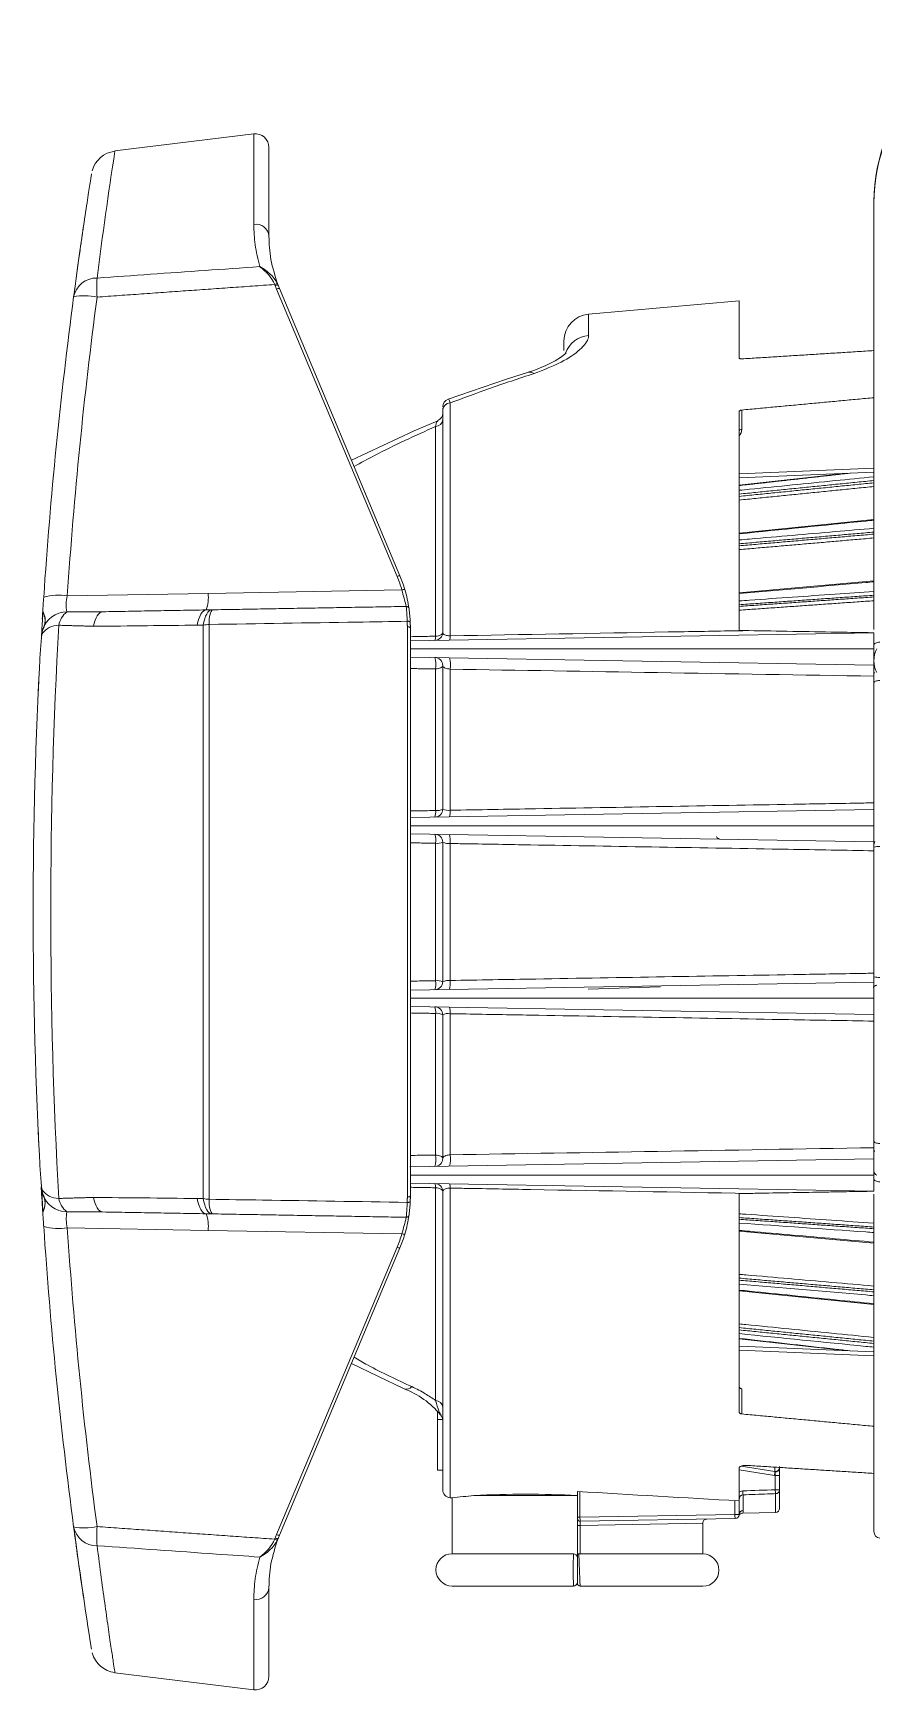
# Model space of a CAD drawing. Extents: x 8 to 113, y 2 to 87.
# Drawn here: x 7.83 to 10.95, y 33.93 to 40.08 of the extents above; entities that cross this region are included whole.
import ezdxf

# ---------------------------------------------------------------- set-up
doc = ezdxf.new("R2010")
doc.units = 0
doc.header["$MEASUREMENT"] = 0
doc.layers.add('OBJECT', color=7, linetype='CONTINUOUS')

msp = doc.modelspace()

# ---------------------------------------------------------------- linework, layer by layer
at = {"layer": 'OBJECT', "linetype": 'Continuous', "lineweight": 15}
for p, q in [((8.6449, 39.7033), (8.1295, 39.6401)), ((8.6449, 39.3677), (8.6449, 39.7033)), ((8.701, 39.6537), (8.701, 39.3239)), ((8.701, 39.5193), (8.701, 39.3727)), ((8.701, 39.511), (8.701, 39.3239)), ((10.946, 39.4524), (10.946, 39.4464)), ((10.946, 39.1653), (10.946, 39.4464)), ((9.1766, 38.062), (8.7295, 39.1278)), ((8.7399, 39.1304), (9.187, 38.0647)), ((10.446, 39.084), (9.8873, 39.0351)), ((10.446, 38.8725), (10.446, 39.084)), ((10.946, 38.8998), (10.946, 39.1062)), ((9.8873, 39.0351), (9.8873, 38.9553)), ((9.796, 38.9007), (9.796, 38.9355)), ((10.946, 38.7252), (10.946, 38.8998)), ((10.946, 38.7147), (10.946, 38.7252)), ((10.946, 37.8657), (10.946, 38.7147)), ((9.346, 38.6797), (9.346, 37.8549)), ((9.3734, 37.8418), (9.3734, 38.7056)), ((10.446, 38.673), (10.446, 37.8621)), ((10.4557, 38.607), (10.4557, 38.6794)), ((9.3196, 38.6182), (9.3196, 37.8405)), ((10.946, 38.4638), (10.446, 38.4429)), ((10.446, 38.428), (10.946, 38.4488)), ((10.8375, 38.4443), (10.446, 38.4005)), ((10.946, 38.273), (10.446, 38.2224)), ((10.946, 38.0457), (10.446, 38.002)), ((7.9528, 37.9904), (8.4753, 37.9995)), ((8.4753, 37.9995), (9.1944, 38.0121)), ((7.8617, 37.9322), (7.8617, 37.9318)), ((7.8601, 37.9062), (7.8599, 37.9041)), ((8.4571, 35.7548), (8.4571, 37.8816)), ((8.4795, 37.8841), (8.4795, 35.7523)), ((9.2148, 35.7609), (9.2148, 37.8756)), ((9.226, 37.8712), (9.226, 35.7652)), ((9.226, 37.8233), (10.946, 37.8533)), ((7.857, 37.8389), (7.857, 37.8339)), ((9.226, 37.7634), (10.946, 37.7333)), ((9.346, 37.7318), (9.346, 37.1993)), ((7.8474, 37.6815), (7.8474, 37.6804)), ((9.3196, 37.7191), (9.3196, 37.194)), ((9.3734, 37.195), (9.3734, 37.7184)), ((10.946, 37.6921), (10.946, 37.2224)), ((9.226, 37.1677), (10.946, 37.1977)), ((10.946, 37.191), (10.946, 37.2224)), ((9.226, 37.1077), (10.946, 37.0777)), ((9.3196, 37.0726), (9.3196, 36.5629)), ((9.346, 37.0762), (9.346, 36.5593)), ((9.3734, 36.5637), (9.3734, 37.0717)), ((10.946, 37.0448), (10.946, 37.0577)), ((10.946, 37.0448), (10.946, 36.5906)), ((10.946, 36.5778), (10.946, 36.5906)), ((9.226, 36.5277), (10.946, 36.5577)), ((10.1534, 36.5407), (9.886, 36.5314)), ((9.226, 36.4677), (10.946, 36.4377)), ((9.3196, 36.4415), (9.3196, 35.9164)), ((9.3734, 35.917), (9.3734, 36.4404)), ((10.946, 36.413), (10.946, 36.4444)), ((9.346, 36.4362), (9.346, 35.9037)), ((10.946, 36.413), (10.946, 35.9434)), ((7.8473, 35.9573), (7.8474, 35.9565)), ((9.2236, 35.872), (10.946, 35.9021)), ((7.856, 35.8143), (7.856, 35.814)), ((7.856, 35.8143), (7.856, 35.8143)), ((7.856, 35.814), (7.856, 35.8139)), ((9.226, 35.8121), (10.946, 35.7821)), ((9.3196, 35.795), (9.3196, 35.0061)), ((9.346, 34.6752), (9.346, 35.7806)), ((9.3734, 35.7937), (9.3734, 34.6453)), ((10.446, 35.7734), (10.446, 34.9625)), ((10.946, 34.9207), (10.946, 35.771)), ((7.8617, 35.7047), (7.8617, 35.7043)), ((8.4753, 35.6369), (7.9528, 35.6461)), ((9.1944, 35.6244), (8.4753, 35.6369)), ((10.446, 35.6335), (10.946, 35.5897)), ((8.7295, 34.5087), (9.1766, 35.5744)), ((9.187, 35.5718), (8.7399, 34.506)), ((10.446, 35.413), (10.946, 35.3624)), ((10.446, 35.235), (10.8377, 35.1911)), ((10.946, 35.1866), (10.446, 35.2075)), ((10.446, 35.1925), (10.946, 35.1716)), ((9.0071, 35.1428), (9.2029, 35.0494)), ((10.4557, 34.956), (10.4557, 35.0497)), ((9.326, 34.9352), (9.326, 34.9651)), ((9.326, 34.9352), (9.3458, 34.9352)), ((9.326, 34.7477), (9.326, 34.9352)), ((10.946, 34.9102), (10.946, 34.9207)), ((10.946, 34.7356), (10.946, 34.9102)), ((9.326, 34.7477), (9.346, 34.7477)), ((10.446, 34.7548), (10.446, 34.6336)), ((10.5769, 34.7282), (10.446, 34.7491)), ((10.4529, 34.762), (10.5784, 34.742)), ((10.5784, 34.742), (10.5784, 34.7587)), ((10.596, 34.7279), (10.58, 34.7279)), ((10.58, 34.6749), (10.58, 34.7279)), ((10.596, 34.7558), (10.596, 34.7552)), ((10.596, 34.7279), (10.596, 34.6749)), ((10.946, 34.5198), (10.946, 34.7356)), ((9.846, 34.6686), (9.846, 34.6613)), ((9.846, 34.5729), (9.846, 34.6613)), ((9.8553, 34.668), (9.8553, 34.5729)), ((10.4607, 34.6562), (10.4607, 34.5978)), ((10.596, 34.6749), (10.58, 34.6749)), ((10.5812, 34.5908), (10.5812, 34.6604)), ((10.596, 34.6749), (10.596, 34.6058)), ((9.3734, 34.6453), (9.381, 34.6446)), ((9.381, 34.6446), (9.381, 34.4377)), ((9.4616, 34.6533), (9.846, 34.6533)), ((10.43, 34.5829), (10.43, 34.6345)), ((10.446, 34.6336), (10.446, 34.5829)), ((9.846, 34.5729), (9.8553, 34.5729)), ((9.846, 34.5679), (9.846, 34.5729)), ((9.846, 34.437), (9.846, 34.5679)), ((9.846, 34.5429), (9.8562, 34.5429)), ((9.8553, 34.5729), (10.43, 34.5829)), ((10.4312, 34.5679), (9.8561, 34.5579)), ((10.311, 34.5511), (9.8562, 34.5429)), ((9.8562, 34.5429), (9.8562, 34.4368)), ((10.311, 34.4368), (10.311, 34.5511)), ((10.446, 34.5829), (10.43, 34.5829)), ((10.4601, 34.5886), (10.5812, 34.5908)), ((9.831, 34.4377), (9.381, 34.4377)), ((9.851, 34.4368), (9.846, 34.4368)), ((9.846, 34.4368), (9.846, 34.4318)), ((9.8562, 34.4368), (9.851, 34.4368)), ((9.8562, 34.4368), (10.311, 34.4368)), ((8.701, 34.3126), (8.701, 33.9827)), ((8.701, 34.3126), (8.701, 34.1256)), ((9.831, 34.3177), (9.381, 34.3177)), ((9.407, 34.3177), (9.831, 34.3177)), ((9.8559, 34.3168), (10.311, 34.3168)), ((8.6449, 33.9331), (8.6449, 34.2687)), ((8.701, 34.2638), (8.701, 34.1172)), ((8.1295, 33.9964), (8.6449, 33.9331))]:
    msp.add_line(p, q, dxfattribs=at)
at = {"layer": 'OBJECT', "linetype": 'Continuous', "lineweight": 15, "flags": 128}
for points in [[(9.8043, 38.8913), (9.8046, 38.8918), (9.8001, 38.8873), (9.787, 38.8769), (9.7637, 38.8621), (9.7291, 38.8445), (9.684, 38.8265), (9.6635, 38.8203)], [(9.6641, 38.82), (9.5829, 38.7941), (9.3657, 38.7191)], [(9.6641, 38.82), (9.674, 38.8201), (9.6852, 38.8149)], [(9.3275, 38.6399), (9.2403, 38.6028), (9.0072, 38.4933)], [(10.446, 38.602), (10.4462, 38.603), (10.4467, 38.6039), (10.4476, 38.6047), (10.4488, 38.6055), (10.4503, 38.6061), (10.4519, 38.6066), (10.4538, 38.6069), (10.4557, 38.607)], [(8.0832, 37.9313), (8.0781, 37.9303), (8.0731, 37.9274), (8.0683, 37.9228), (8.0638, 37.9166), (8.0597, 37.9087), (8.0561, 37.8995), (8.053, 37.8889), (8.0504, 37.8774)], [(8.468, 37.938), (8.4628, 37.9369), (8.4577, 37.9339), (8.4529, 37.9291), (8.4483, 37.9225), (8.4442, 37.9142), (8.4406, 37.9045), (8.4376, 37.8935), (8.4352, 37.8814)], [(8.4899, 37.9384), (8.4847, 37.9373), (8.4796, 37.9343), (8.4748, 37.9295), (8.4703, 37.9228), (8.4662, 37.9146), (8.4626, 37.9048), (8.4595, 37.8938), (8.4571, 37.8816)], [(9.2256, 37.8917), (9.2253, 37.8926), (9.2246, 37.8935), (9.2235, 37.8943), (9.2221, 37.8949), (9.2204, 37.8954), (9.2185, 37.8957), (9.2164, 37.8958), (9.2143, 37.8957)], [(9.226, 37.8712), (9.2257, 37.8721), (9.2251, 37.873), (9.224, 37.8738), (9.2226, 37.8745), (9.2209, 37.8751), (9.2189, 37.8754), (9.2169, 37.8756), (9.2148, 37.8756)], [(9.3196, 37.8405), (9.3249, 37.841), (9.3299, 37.842), (9.3345, 37.8435), (9.3384, 37.8453), (9.3417, 37.8474), (9.344, 37.8497), (9.3455, 37.8523), (9.346, 37.8549)], [(10.946, 37.8078), (10.9464, 37.8097), (10.9476, 37.8116), (10.9496, 37.8134), (10.9522, 37.8149), (10.9555, 37.8163), (10.9593, 37.8173), (10.9635, 37.8181), (10.9679, 37.8185)], [(9.3196, 37.7191), (9.3249, 37.7196), (9.3299, 37.7204), (9.3345, 37.7217), (9.3384, 37.7233), (9.3417, 37.7252), (9.344, 37.7272), (9.3455, 37.7295), (9.346, 37.7318)], [(10.946, 37.6674), (10.9464, 37.6691), (10.9476, 37.6707), (10.9496, 37.6722), (10.9522, 37.6736), (10.9555, 37.6747), (10.9593, 37.6756), (10.9635, 37.6763), (10.9679, 37.6766)], [(10.946, 36.5396), (10.9462, 36.5406), (10.9467, 36.5415), (10.9476, 36.5424), (10.9489, 36.5433), (10.9505, 36.5441), (10.9524, 36.5448), (10.9545, 36.5455), (10.9569, 36.5461)], [(10.946, 35.968), (10.9464, 35.9663), (10.9476, 35.9647), (10.9496, 35.9632), (10.9522, 35.9619), (10.9555, 35.9607), (10.9593, 35.9598), (10.9635, 35.9592), (10.9679, 35.9588)], [(9.3196, 35.9164), (9.3249, 35.9159), (9.3299, 35.915), (9.3345, 35.9137), (9.3384, 35.9121), (9.3417, 35.9103), (9.344, 35.9082), (9.3455, 35.906), (9.346, 35.9037)], [(10.946, 35.8277), (10.9464, 35.8257), (10.9476, 35.8238), (10.9496, 35.8221), (10.9522, 35.8205), (10.9555, 35.8192), (10.9593, 35.8181), (10.9635, 35.8174), (10.9679, 35.817)], [(9.226, 35.7652), (9.2257, 35.7643), (9.2251, 35.7634), (9.224, 35.7626), (9.2226, 35.7619), (9.2209, 35.7614), (9.2189, 35.761), (9.2169, 35.7608), (9.2148, 35.7609)], [(9.3196, 35.795), (9.3249, 35.7944), (9.3299, 35.7934), (9.3345, 35.792), (9.3384, 35.7902), (9.3417, 35.7881), (9.344, 35.7857), (9.3455, 35.7832), (9.346, 35.7806)], [(7.8594, 35.7415), (7.8601, 35.729), (7.8604, 35.7243)], [(7.8604, 35.7243), (7.8613, 35.7107), (7.8617, 35.7043)], [(8.0832, 35.7052), (8.0781, 35.7062), (8.0731, 35.709), (8.0683, 35.7136), (8.0638, 35.7199), (8.0597, 35.7277), (8.0561, 35.737), (8.053, 35.7475), (8.0504, 35.7591)], [(8.468, 35.6985), (8.4628, 35.6995), (8.4577, 35.7025), (8.4529, 35.7073), (8.4483, 35.7139), (8.4442, 35.7222), (8.4406, 35.7319), (8.4376, 35.7429), (8.4352, 35.755)], [(8.4899, 35.6981), (8.4847, 35.6991), (8.4796, 35.7021), (8.4748, 35.707), (8.4703, 35.7136), (8.4662, 35.7219), (8.4626, 35.7316), (8.4595, 35.7427), (8.4571, 35.7548)], [(9.2256, 35.7448), (9.2253, 35.7438), (9.2246, 35.743), (9.2235, 35.7422), (9.2221, 35.7415), (9.2204, 35.7411), (9.2185, 35.7408), (9.2164, 35.7406), (9.2143, 35.7407)]]:
    msp.add_lwpolyline(points, dxfattribs=at)
at = {"layer": 'OBJECT', "linetype": 'Continuous', "lineweight": 15}
for centre, radius, start, end in [((11.571, 39.4524), 0.625, 91.5, 180), ((11.5717, 39.4475), 0.6257, 91.56665, 180.10534), ((8.651, 39.6537), 0.05, 0, 97), ((8.1399, 39.5417), 0.0979, 95.98751, 165.67946), ((26.3801, 36.8282), 18.4658, 171.2427, 172.7174), ((8.653, 39.3203), 0.0481, 4.2989, 99.66398), ((8.5742, 39.0768), 0.1631, 24.65557, 55.4056), ((8.6048, 39.0805), 0.1446, 27.78787, 64.59693), ((8.0623, 39.0811), 0.0879, 89.37838, 168.13406), ((8.5648, 39.1336), 0.5028, 175.9608, 184.0392), ((8.7331, 39.1279), 0.02, 90.89265, 121.84912), ((8.7336, 39.1243), 0.0187, 86.09724, 119.641), ((9.1998, 39.3251), 0.51, 201.21022, 202.76), ((9.201, 39.3239), 0.5, 201.21022, 202.76), ((25.203, 36.8182), 17.377, 172.45733, 176.14994), ((25.1908, 36.8303), 17.277, 172.45733, 176.14994), ((8.0174, 38.8991), 0.2042, 77.03091, 101.6112), ((8.739, 39.112), 0.0185, 87.3285, 121.25068), ((9.896, 38.9355), 0.1, 95, 180), ((9.8947, 38.8562), 0.0994, 94.28408, 159.91506), ((9.376, 38.6913), 0.03, 110.03756, 180.00306), ((9.316, 38.668), 0.03, 292.48317, 359.99615), ((9.3737, 38.6778), 0.0278, 90.81005, 176.1551), ((9.3186, 38.6456), 0.0274, 272.11139, 355.80945), ((10.4275, 38.6056), 0.0282, 310.89653, 2.74512), ((9.1862, 38.0462), 0.0185, 87.3285, 121.25068), ((8.7248, 37.8724), 0.49, 16.55722, 22.76), ((8.726, 37.8712), 0.5, 16.55722, 22.76), ((7.9205, 37.8009), 0.1923, 80.32506, 106.70682), ((8.0813, 37.9575), 0.1327, 165.62786, 191.52431), ((8.3476, 37.9835), 0.1287, 339.29444, 7.15493), ((9.2027, 37.9942), 0.0197, 82.49481, 114.76904), ((29.7899, 43.4977), 21.3135, 194.91453, 195.0846), ((8.726, 37.8712), 0.5, 8.18239, 16.55722), ((20.9801, 37.0883), 13.1455, 176.31951, 176.43315), ((7.8015, 37.899), 0.0686, 329.84897, 28.7361), ((7.9545, 37.8318), 0.0992, 91.85641, 160.72618), ((7.8014, 37.8981), 0.0695, 330.32531, 28.17341), ((8.0022, 37.8664), 0.0822, 128.2544, 169.67468), ((8.5717, 37.8945), 0.0928, 151.78765, 186.41968), ((3.6738, 37.569), 5.5502, 3.37466, 3.94605), ((9.211, 37.941), 0.01, 8.18239, 91), ((8.726, 37.8712), 0.5, 2.34516, 8.18239), ((22.7943, 36.9577), 14.9633, 176.3742, 176.62392), ((7.9222, 37.8022), 0.0789, 90.63703, 144.31579), ((26.8101, 36.8182), 18.9186, 176.77921, 183.22079), ((8.4907, 37.6821), 0.2023, 93.17736, 99.54652), ((9.316, 37.8549), 0.03, 271, 0), ((7.8562, 37.8302), 0.00107, 219.22931, 279.31043), ((7.8568, 37.8399), 0.000966, 211.84467, 279.51978), ((7.8568, 37.8393), 0.000986, 212.65818, 279.83529), ((9.2937, 37.8376), 0.0261, 330.87896, 6.36213), ((9.337, 37.8384), 0.0365, 339.81277, 5.20986), ((11.0398, 37.7498), 0.094, 151.75989, 208.24011), ((25.203, 36.8182), 17.377, 176.82154, 183.17846), ((9.316, 37.7318), 0.03, 0, 89), ((9.2356, 37.7344), 0.0854, 349.67092, 18.7179), ((9.2599, 37.7341), 0.1145, 352.14455, 13.50413), ((22.2178, 36.9605), 14.3885, 177.13206, 177.33185), ((9.316, 37.1993), 0.03, 271, 0), ((9.2694, 37.1878), 0.0506, 338.53045, 7.00616), ((9.3254, 37.2334), 0.0399, 261.69287, 301.09473), ((9.3671, 37.245), 0.0504, 245.2434, 277.17598), ((9.3039, 37.1884), 0.0698, 344.90762, 5.45479), ((9.316, 37.0762), 0.03, 0, 89), ((9.2475, 37.0828), 0.0728, 351.93303, 18.72217), ((9.3256, 37.1275), 0.0552, 263.83706, 291.70891), ((9.3686, 37.1288), 0.0573, 246.75799, 274.78168), ((9.2751, 37.0824), 0.0988, 353.79606, 13.34978), ((10.3719, 37.1011), 0.0111, 200.25582, 250.10197), ((10.9819, 37.0629), 0.0359, 153.6916, 180.86939), ((10.963, 37.0081), 0.0524, 84.56359, 108.89874), ((9.2475, 36.5527), 0.0728, 341.27783, 8.06697), ((9.3256, 36.508), 0.0552, 68.29109, 96.16294), ((9.3696, 36.5002), 0.0637, 86.64825, 111.81209), ((9.2751, 36.553), 0.0988, 346.65022, 6.20394), ((10.963, 36.6274), 0.0524, 251.10126, 275.43641), ((9.316, 36.5593), 0.03, 271, 0), ((9.316, 36.4362), 0.03, 0, 89), ((9.2694, 36.4476), 0.0506, 352.99384, 21.46955), ((9.3254, 36.402), 0.0399, 58.90527, 98.30713), ((9.3654, 36.401), 0.0402, 78.63575, 118.94486), ((9.3039, 36.447), 0.0698, 354.54521, 15.09238), ((22.2309, 36.6771), 14.4016, 182.67017, 182.84975), ((9.2356, 35.9011), 0.0854, 341.2821, 10.32908), ((9.316, 35.9037), 0.03, 271, 0), ((9.2599, 35.9014), 0.1145, 346.49587, 7.85545), ((10.9648, 35.8583), 0.0189, 182.93249, 245.30744), ((7.8562, 35.8062), 0.00107, 80.68957, 140.77069), ((7.8568, 35.7972), 0.000986, 80.16471, 147.34182), ((7.8568, 35.7966), 0.000966, 80.48022, 148.15533), ((24.9451, 36.8101), 17.1181, 183.39097, 183.69835), ((7.9222, 35.8342), 0.0789, 215.68421, 269.36297), ((7.9545, 35.8046), 0.0992, 199.27382, 268.14359), ((7.8024, 35.7374), 0.0679, 330.91919, 30.49575), ((7.7961, 35.7382), 0.0742, 333.80321, 27.69806), ((9.316, 35.7806), 0.03, 0, 89), ((9.2937, 35.7979), 0.0261, 353.63787, 29.12104), ((9.337, 35.797), 0.0365, 354.79014, 20.18723), ((8.0022, 35.77), 0.0822, 190.32532, 231.7456), ((8.0912, 35.6792), 0.1423, 169.36756, 193.48027), ((8.4907, 35.9543), 0.2023, 260.45348, 266.82264), ((8.5717, 35.7419), 0.0928, 173.58032, 208.21235), ((8.726, 35.7652), 0.5, 351.81761, 357.65484), ((7.9205, 35.8356), 0.1923, 253.29318, 279.67494), ((25.203, 36.8182), 17.377, 183.85006, 187.54267), ((25.1908, 36.8061), 17.277, 183.85006, 187.54267), ((8.3476, 35.653), 0.1287, 352.84507, 20.70556), ((8.235, 35.9142), 1.0022, 343.19179, 346.80908), ((8.726, 35.7652), 0.5, 343.44278, 351.81761), ((9.211, 35.6955), 0.01, 269, 351.81761), ((8.7248, 35.764), 0.49, 337.24, 343.44278), ((8.726, 35.7652), 0.5, 337.24, 343.44278), ((9.2027, 35.6422), 0.0197, 245.23096, 277.50519), ((9.1862, 35.5902), 0.0185, 238.74932, 272.6715), ((9.0902, 34.7491), 0.3203, 39.733, 69.49841), ((9.2109, 35.0763), 0.0282, 253.43258, 317.54924), ((9.3185, 34.9786), 0.0275, 4.01383, 87.71145), ((9.316, 34.9318), 0.03, 0.03208, 43.1668), ((10.4608, 34.7485), 0.1178, 350.1014, 356.70511), ((10.5812, 34.7557), 0.0279, 260.93766, 267.38819), ((10.5789, 34.7592), 0.0172, 268.51205, 5.2985), ((10.5804, 34.7575), 0.0156, 262.76709, 1.08359), ((10.5814, 34.756), 0.0146, 258.3809, 356.6686), ((10.5914, 34.7419), 0.013, 179.29849, 180.70151), ((10.5298, 34.7292), 0.0502, 358.4892, 14.40212), ((9.376, 34.6752), 0.03, 180, 265), ((9.6538, 31.0513), 3.6072, 86.94555, 93.05445), ((10.4625, 34.6398), 0.0165, 96.16608, 181.6213), ((10.5522, 34.6714), 0.0927, 180.42585, 189.4508), ((10.6733, 34.6757), 0.0933, 180.46468, 189.42218), ((10.5812, 34.6752), 0.0148, 270.06621, 359.07933), ((9.6594, 32.445), 2.2172, 95.11823, 97.21284), ((10.4609, 34.5829), 0.015, 90.87728, 179.88237), ((10.581, 34.6058), 0.015, 271, 0), ((8.0174, 34.7373), 0.2042, 258.3888, 282.96909), ((8.0623, 34.5553), 0.0879, 191.86594, 270.62162), ((28.6402, 37.3185), 20.8502, 187.66571, 188.92658), ((8.5648, 34.5029), 0.5028, 175.9608, 184.0392), ((9.856, 34.5679), 0.01, 180, 271), ((9.9373, 34.5699), 0.082, 177.93903, 188.44843), ((9.5706, 34.5495), 0.2857, 358.66912, 1.67671), ((10.326, 34.5511), 0.015, 91, 181.2172), ((10.4875, 34.5802), 0.0575, 177.27291, 192.30055), ((10.431, 34.5829), 0.015, 271, 0), ((10.4591, 34.5739), 0.0145, 86.02597, 159.8874), ((25.5794, 36.8712), 17.7571, 187.64367, 188.40598), ((8.5736, 34.5601), 0.1639, 304.66607, 335.27276), ((8.6048, 34.556), 0.1446, 295.40307, 332.21213), ((8.7331, 34.5086), 0.02, 238.15088, 269.10735), ((9.1998, 34.3114), 0.51, 157.24, 158.78978), ((8.7336, 34.5122), 0.0187, 240.359, 273.90276), ((8.739, 34.5245), 0.0185, 238.74932, 272.6715), ((9.201, 34.3126), 0.5, 157.24, 158.78978), ((10.971, 34.5198), 0.025, 180, 263), ((9.381, 34.3777), 0.06, 90, 270), ((12.573, 34.3777), 2.7427, 178.74648, 181.25352), ((9.831, 34.4227), 0.015, 359.99999, 89.99753), ((9.8509, 34.4319), 0.00497, 89.61573, 180.39306), ((10.311, 34.3768), 0.06, 270, 90), ((8.653, 34.3162), 0.0481, 260.33602, 355.7011), ((9.831, 34.3327), 0.015, 270, 0), ((9.8565, 34.3276), 0.0105, 179.32799, 266.50288), ((8.1412, 34.0952), 0.0993, 194.876, 263.28438), ((8.651, 33.9827), 0.05, 263, 0)]:
    msp.add_arc(centre, radius, start, end, dxfattribs=at)
for centre, major_axis, ratio, start_param, end_param in [((27.1572, 36.8177), (30.3646, 0), 0.08615, 4.105744, 4.129601), ((-7.4455, 36.7777), (37.4371, 0), 0.064085, 5.211071, 5.21474)]:
    msp.add_ellipse(centre, major_axis=major_axis, ratio=ratio, start_param=start_param, end_param=end_param, dxfattribs=at)
for points, knots in [([(8.701, 39.594), (8.701, 39.5897), (8.701, 39.5773), (8.701, 39.5506), (8.701, 39.5291), (8.701, 39.5193)], [0, 0, 0, 0, 0.229913, 0.649088, 1, 1, 1, 1]), ([(7.9763, 39.0992), (7.9835, 39.152), (7.9978, 39.2578), (8.0157, 39.3797), (8.03, 39.4738), (8.039, 39.5315), (8.0432, 39.5578), (8.0426, 39.554), (8.0425, 39.5532)], [0, 0, 0, 0, 0.190295, 0.381179, 0.571452, 0.761873, 0.952913, 1, 1, 1, 1]), ([(7.9801, 39.1272), (7.9838, 39.1551), (7.9914, 39.2108), (8.0004, 39.2744), (8.0074, 39.3229), (8.0116, 39.3514), (8.0134, 39.3636), (8.0131, 39.3613), (8.013, 39.3611)], [0, 0, 0, 0, 0.193962, 0.387924, 0.5875, 0.787075, 0.981047, 1, 1, 1, 1]), ([(8.6668, 39.2111), (8.6602, 39.2385), (8.647, 39.2934), (8.6456, 39.3429), (8.6449, 39.3677)], [0, 0, 0, 0, 0.497922, 1, 1, 1, 1]), ([(8.701, 39.3727), (8.701, 39.3605), (8.701, 39.343), (8.701, 39.3283), (8.701, 39.3239)], [0, 0, 0, 0, 0.695284, 1, 1, 1, 1]), ([(8.701, 39.3239), (8.7019, 39.2958), (8.7038, 39.2394), (8.7245, 39.1752), (8.7348, 39.143)], [0, 0, 0, 0, 0.497068, 1, 1, 1, 1]), ([(8.0633, 39.169), (8.1293, 39.1736), (8.3305, 39.1878), (8.5317, 39.2017), (8.6668, 39.2111)], [0, 0, 0, 0, 0.328344, 1, 1, 1, 1]), ([(10.946, 39.1062), (10.946, 39.1062), (10.946, 39.1067), (10.946, 39.1094), (10.946, 39.1167), (10.946, 39.1255), (10.946, 39.1356), (10.946, 39.1462), (10.946, 39.1571), (10.946, 39.1628), (10.946, 39.1653)], [0, 0, 0, 0, 0.022263, 0.172986, 0.324528, 0.476037, 0.573112, 0.725601, 0.877165, 1, 1, 1, 1]), ([(9.6852, 38.8149), (9.7207, 38.8285), (9.7923, 38.8558), (9.8612, 38.9049), (9.8859, 38.9377), (9.8871, 38.9528), (9.8873, 38.9553)], [0, 0, 0, 0, 0.304165, 0.612213, 0.935018, 1, 1, 1, 1]), ([(10.446, 38.8725), (10.4461, 38.872), (10.4463, 38.8711), (10.448, 38.87), (10.4506, 38.8692), (10.4533, 38.8689), (10.4551, 38.869), (10.4557, 38.869)], [0, 0, 0, 0, 0.219651, 0.439264, 0.659733, 0.880541, 1, 1, 1, 1]), ([(9.3734, 38.7056), (9.421, 38.7234), (9.5243, 38.7619), (9.6288, 38.7964), (9.6852, 38.8149)], [0, 0, 0, 0, 0.460735, 1, 1, 1, 1]), ([(9.3734, 38.7056), (9.3724, 38.7085), (9.37, 38.7161), (9.3673, 38.7211), (9.366, 38.7191), (9.3658, 38.7188)], [0, 0, 0, 0, 0.336894, 0.900861, 1, 1, 1, 1]), ([(9.346, 38.6877), (9.346, 38.6872), (9.346, 38.6859), (9.346, 38.6822), (9.346, 38.6797)], [0, 0, 0, 0, 0.340914, 1, 1, 1, 1]), ([(10.4557, 38.6794), (10.4545, 38.6793), (10.4523, 38.6789), (10.4493, 38.6777), (10.4472, 38.676), (10.4461, 38.6743), (10.446, 38.6733), (10.446, 38.673)], [0, 0, 0, 0, 0.21974, 0.439443, 0.659967, 0.880761, 1, 1, 1, 1]), ([(9.017, 38.4699), (9.0424, 38.4838), (9.1413, 38.5379), (9.2436, 38.5839), (9.3196, 38.6182)], [0, 0, 0, 0, 0.25619, 1, 1, 1, 1]), ([(9.3276, 38.6397), (9.3266, 38.6389), (9.3243, 38.637), (9.3214, 38.6252), (9.3196, 38.6182)], [0, 0, 0, 0, 0.404134, 1, 1, 1, 1]), ([(10.446, 38.3816), (10.459, 38.3829), (10.5778, 38.3948), (10.7445, 38.4116), (10.8982, 38.427), (10.946, 38.4319)], [0, 0, 0, 0, 0.077897, 0.713096, 1, 1, 1, 1]), ([(10.946, 38.2708), (10.9359, 38.2698), (10.7693, 38.2529), (10.6026, 38.236), (10.446, 38.2202)], [0, 0, 0, 0, 0.060204, 1, 1, 1, 1]), ([(10.446, 38.1975), (10.459, 38.1986), (10.5778, 38.2089), (10.7445, 38.2234), (10.8982, 38.2367), (10.946, 38.2408)], [0, 0, 0, 0, 0.077897, 0.713096, 1, 1, 1, 1]), ([(10.946, 38.0423), (10.9359, 38.0414), (10.7693, 38.0268), (10.6026, 38.0122), (10.446, 37.9985)], [0, 0, 0, 0, 0.060204, 1, 1, 1, 1]), ([(7.8617, 37.932), (7.8617, 37.9322), (7.8628, 37.9488), (7.864, 37.967), (7.8652, 37.985)], [0, 0, 0, 0, 0.008018, 1, 1, 1, 1]), ([(10.446, 37.9715), (10.459, 37.9724), (10.5778, 37.9807), (10.7445, 37.9924), (10.8982, 38.0032), (10.946, 38.0066)], [0, 0, 0, 0, 0.077897, 0.713096, 1, 1, 1, 1]), ([(8.4352, 37.8814), (8.3735, 37.8807), (8.2451, 37.8793), (8.117, 37.878), (8.0504, 37.8774)], [0, 0, 0, 0, 0.480478, 1, 1, 1, 1]), ([(9.2143, 37.8957), (9.1521, 37.8947), (8.9071, 37.8909), (8.6622, 37.887), (8.4795, 37.8841)], [0, 0, 0, 0, 0.25403, 1, 1, 1, 1]), ([(9.346, 37.8549), (9.3464, 37.8531), (9.3471, 37.8497), (9.3527, 37.8457), (9.3589, 37.8436), (9.3644, 37.8424), (9.3689, 37.8419), (9.3724, 37.8418), (9.3734, 37.8418)], [0, 0, 0, 0, 0.29554, 0.57572, 0.740311, 0.809198, 0.945635, 1, 1, 1, 1]), ([(10.4815, 37.8614), (10.4616, 37.8611), (10.362, 37.8593), (9.9926, 37.8528), (9.6432, 37.8466), (9.3734, 37.8418)], [0, 0, 0, 0, 0.053919, 0.269597, 1, 1, 1, 1]), ([(10.946, 37.8533), (10.9459, 37.8533), (10.9459, 37.8533), (10.9454, 37.8534), (10.9429, 37.8534), (10.9318, 37.8536), (10.8865, 37.8544), (10.7342, 37.857), (10.5903, 37.8595), (10.4815, 37.8614)], [0, 0, 0, 0, 0.000975, 0.002308, 0.005826, 0.020094, 0.076658, 0.30233, 1, 1, 1, 1]), ([(10.946, 37.8533), (10.946, 37.8528), (10.946, 37.8516), (10.946, 37.842), (10.946, 37.8271), (10.946, 37.8099), (10.946, 37.7983), (10.946, 37.7933)], [0, 0, 0, 0, 0.19834, 0.412972, 0.627088, 0.843128, 1, 1, 1, 1]), ([(9.3196, 37.8405), (9.2998, 37.8401), (9.2686, 37.8395), (9.2374, 37.839), (9.226, 37.8388)], [0, 0, 0, 0, 0.635156, 1, 1, 1, 1]), ([(10.946, 37.7933), (10.536, 37.7933), (10.0851, 37.7933), (9.5932, 37.7933), (9.4702, 37.7933), (9.3477, 37.7933), (9.2664, 37.7933), (9.226, 37.7933)], [0, 0, 0, 0, 0.71491, 0.786401, 0.857893, 0.929384, 1, 1, 1, 1]), ([(10.946, 37.7933), (10.946, 37.7871), (10.946, 37.7741), (10.946, 37.7564), (10.946, 37.7424), (10.946, 37.7345), (10.946, 37.7337), (10.946, 37.7333)], [0, 0, 0, 0, 0.19834, 0.412972, 0.627088, 0.843128, 1, 1, 1, 1]), ([(9.346, 37.7318), (9.3461, 37.7309), (9.3464, 37.7287), (9.3495, 37.7253), (9.3555, 37.722), (9.3614, 37.7202), (9.3672, 37.7191), (9.3705, 37.7187), (9.3734, 37.7184)], [0, 0, 0, 0, 0.153988, 0.403621, 0.621596, 0.816233, 0.835213, 1, 1, 1, 1]), ([(10.946, 37.6921), (10.946, 37.6953), (10.946, 37.7018), (10.946, 37.712), (10.946, 37.7212), (10.946, 37.7283), (10.946, 37.7326), (10.946, 37.7331), (10.946, 37.7333)], [0, 0, 0, 0, 0.171523, 0.343061, 0.514331, 0.685789, 0.857933, 1, 1, 1, 1]), ([(9.3734, 37.7184), (9.63, 37.7141), (10.1541, 37.7054), (10.6784, 37.6966), (10.946, 37.6921)], [0, 0, 0, 0, 0.489597, 1, 1, 1, 1]), ([(10.946, 37.6674), (10.946, 37.6756), (10.946, 37.6883), (10.946, 37.7015), (10.946, 37.7063)], [0, 0, 0, 0, 0.642386, 1, 1, 1, 1]), ([(9.3196, 37.194), (9.2998, 37.1936), (9.2686, 37.1931), (9.2373, 37.1925), (9.226, 37.1923)], [0, 0, 0, 0, 0.63586, 1, 1, 1, 1]), ([(10.946, 37.2224), (10.926, 37.2221), (10.8264, 37.2204), (10.408, 37.2131), (9.9037, 37.2043), (9.4792, 37.1969), (9.3734, 37.195)], [0, 0, 0, 0, 0.038008, 0.190039, 0.798163, 1, 1, 1, 1]), ([(10.946, 37.1977), (10.946, 37.1981), (10.946, 37.1987), (10.946, 37.2039), (10.946, 37.2116), (10.946, 37.2183), (10.946, 37.222), (10.946, 37.2224)], [0, 0, 0, 0, 0.242889, 0.485801, 0.728123, 0.969552, 1, 1, 1, 1]), ([(10.946, 37.1977), (10.946, 37.1972), (10.946, 37.196), (10.946, 37.1864), (10.946, 37.1715), (10.946, 37.1543), (10.946, 37.1426), (10.946, 37.1377)], [0, 0, 0, 0, 0.19834, 0.412972, 0.627088, 0.843128, 1, 1, 1, 1]), ([(10.946, 37.1377), (10.536, 37.1377), (10.0851, 37.1377), (9.5932, 37.1377), (9.4702, 37.1377), (9.3477, 37.1377), (9.2664, 37.1377), (9.226, 37.1377)], [0, 0, 0, 0, 0.71491, 0.786401, 0.857893, 0.929384, 1, 1, 1, 1]), ([(10.946, 37.1377), (10.946, 37.1315), (10.946, 37.1185), (10.946, 37.1008), (10.946, 37.0868), (10.946, 37.0789), (10.946, 37.0781), (10.946, 37.0777)], [0, 0, 0, 0, 0.19834, 0.412972, 0.627088, 0.843128, 1, 1, 1, 1]), ([(9.3734, 37.0717), (9.3933, 37.0714), (9.4929, 37.0697), (9.9111, 37.0625), (10.4154, 37.0539), (10.84, 37.0466), (10.946, 37.0448)], [0, 0, 0, 0, 0.037994, 0.189972, 0.797883, 1, 1, 1, 1]), ([(10.946, 37.0448), (10.946, 37.0482), (10.946, 37.055), (10.946, 37.0644), (10.946, 37.0718), (10.946, 37.0768), (10.946, 37.0774), (10.946, 37.0777)], [0, 0, 0, 0, 0.201236, 0.402473, 0.603771, 0.805625, 1, 1, 1, 1]), ([(9.3196, 36.5629), (9.2998, 36.5625), (9.2686, 36.562), (9.2373, 36.5615), (9.226, 36.5613)], [0, 0, 0, 0, 0.635541, 1, 1, 1, 1]), ([(10.946, 36.5906), (10.9261, 36.5903), (10.8265, 36.5886), (10.4082, 36.5814), (9.9039, 36.5728), (9.4793, 36.5655), (9.3734, 36.5637)], [0, 0, 0, 0, 0.037994, 0.189972, 0.797883, 1, 1, 1, 1]), ([(10.946, 36.5577), (10.946, 36.5581), (10.946, 36.5587), (10.946, 36.5639), (10.946, 36.5716), (10.946, 36.5809), (10.946, 36.5875), (10.946, 36.5906)], [0, 0, 0, 0, 0.203185, 0.40639, 0.609063, 0.81092, 1, 1, 1, 1]), ([(10.946, 36.5565), (10.946, 36.5597), (10.946, 36.5667), (10.946, 36.5739), (10.946, 36.5778)], [0, 0, 0, 0, 0.458218, 1, 1, 1, 1]), ([(10.946, 36.5577), (10.946, 36.5572), (10.946, 36.556), (10.946, 36.5464), (10.946, 36.5315), (10.946, 36.5143), (10.946, 36.5026), (10.946, 36.4977)], [0, 0, 0, 0, 0.19834, 0.412972, 0.627088, 0.843128, 1, 1, 1, 1]), ([(10.946, 36.4977), (10.536, 36.4977), (10.0851, 36.4977), (9.5932, 36.4977), (9.4702, 36.4977), (9.3477, 36.4977), (9.2664, 36.4977), (9.226, 36.4977)], [0, 0, 0, 0, 0.71491, 0.786401, 0.857893, 0.929384, 1, 1, 1, 1]), ([(9.3734, 36.4404), (9.3933, 36.4401), (9.4929, 36.4383), (9.9113, 36.431), (10.4156, 36.4222), (10.8402, 36.4148), (10.946, 36.413)], [0, 0, 0, 0, 0.038008, 0.190039, 0.798163, 1, 1, 1, 1]), ([(10.946, 36.4977), (10.946, 36.4915), (10.946, 36.4785), (10.946, 36.4608), (10.946, 36.4468), (10.946, 36.4389), (10.946, 36.4381), (10.946, 36.4377)], [0, 0, 0, 0, 0.19834, 0.412972, 0.627088, 0.843128, 1, 1, 1, 1]), ([(10.946, 36.413), (10.946, 36.4163), (10.946, 36.4228), (10.946, 36.4307), (10.946, 36.4361), (10.946, 36.4377), (10.946, 36.4377), (10.946, 36.4377)], [0, 0, 0, 0, 0.240895, 0.481776, 0.723046, 0.965176, 1, 1, 1, 1]), ([(10.946, 35.9292), (10.946, 35.9376), (10.946, 35.9509), (10.946, 35.9634), (10.946, 35.968)], [0, 0, 0, 0, 0.635084, 1, 1, 1, 1]), ([(9.3196, 35.9164), (9.2998, 35.916), (9.2686, 35.9155), (9.2374, 35.915), (9.226, 35.9148)], [0, 0, 0, 0, 0.634031, 1, 1, 1, 1]), ([(9.346, 35.9037), (9.3463, 35.9052), (9.3471, 35.9083), (9.353, 35.9124), (9.3612, 35.9153), (9.3683, 35.9165), (9.3721, 35.9169), (9.3731, 35.917), (9.3734, 35.917)], [0, 0, 0, 0, 0.279064, 0.547769, 0.784502, 0.941814, 0.984377, 1, 1, 1, 1]), ([(10.946, 35.9434), (10.6784, 35.9389), (10.1541, 35.9301), (9.63, 35.9213), (9.3734, 35.917)], [0, 0, 0, 0, 0.510403, 1, 1, 1, 1]), ([(10.946, 35.9021), (10.946, 35.9024), (10.946, 35.9031), (10.946, 35.9083), (10.946, 35.916), (10.946, 35.9255), (10.946, 35.9351), (10.946, 35.9408), (10.946, 35.9434)], [0, 0, 0, 0, 0.173469, 0.346958, 0.519882, 0.691915, 0.863313, 1, 1, 1, 1]), ([(10.946, 35.9021), (10.946, 35.9015), (10.946, 35.9004), (10.946, 35.8907), (10.946, 35.8759), (10.946, 35.8587), (10.946, 35.847), (10.946, 35.8421)], [0, 0, 0, 0, 0.19834, 0.412972, 0.627088, 0.843128, 1, 1, 1, 1]), ([(10.946, 35.8421), (10.536, 35.8421), (10.0851, 35.8421), (9.5932, 35.8421), (9.4702, 35.8421), (9.3477, 35.8421), (9.2664, 35.8421), (9.226, 35.8421)], [0, 0, 0, 0, 0.71491, 0.786401, 0.857893, 0.929384, 1, 1, 1, 1]), ([(10.946, 35.8421), (10.946, 35.8442), (10.946, 35.8502), (10.946, 35.8545), (10.946, 35.8573)], [0, 0, 0, 0, 0.360687, 1, 1, 1, 1]), ([(10.946, 35.8421), (10.946, 35.8359), (10.946, 35.8229), (10.946, 35.8052), (10.946, 35.7912), (10.946, 35.7833), (10.946, 35.7825), (10.946, 35.7821)], [0, 0, 0, 0, 0.19834, 0.412972, 0.627088, 0.843128, 1, 1, 1, 1]), ([(7.8594, 35.7415), (7.8588, 35.7501), (7.8578, 35.7659), (7.8566, 35.7874), (7.856, 35.7971)], [0, 0, 0, 0, 0.548284, 1, 1, 1, 1]), ([(9.3734, 35.7937), (9.3707, 35.7936), (9.3676, 35.7935), (9.3618, 35.7926), (9.356, 35.7911), (9.3499, 35.788), (9.3465, 35.7843), (9.3461, 35.7817), (9.346, 35.7806)], [0, 0, 0, 0, 0.146052, 0.170601, 0.352518, 0.560068, 0.807091, 1, 1, 1, 1]), ([(9.3734, 35.7937), (9.3933, 35.7933), (9.4929, 35.7916), (9.8622, 35.785), (10.2117, 35.7788), (10.4815, 35.774)], [0, 0, 0, 0, 0.053919, 0.269597, 1, 1, 1, 1]), ([(10.4815, 35.774), (10.5014, 35.7743), (10.6008, 35.7761), (10.7189, 35.7781), (10.8292, 35.7801), (10.8687, 35.7808), (10.8949, 35.7812), (10.9124, 35.7815), (10.924, 35.7817), (10.9317, 35.7819), (10.9369, 35.7819), (10.9402, 35.782), (10.9425, 35.782), (10.9441, 35.7821), (10.9451, 35.7821), (10.9457, 35.7821), (10.9459, 35.7821), (10.946, 35.7821), (10.946, 35.7821)], [0, 0, 0, 0, 0.127433, 0.63719, 0.757481, 0.837833, 0.891511, 0.927378, 0.951357, 0.967404, 0.978161, 0.985394, 0.990279, 0.993605, 0.996866, 0.998214, 0.999323, 1, 1, 1, 1]), ([(8.0504, 35.7591), (8.112, 35.7585), (8.2401, 35.7572), (8.3685, 35.7558), (8.4352, 35.755)], [0, 0, 0, 0, 0.480478, 1, 1, 1, 1]), ([(8.4795, 35.7523), (8.5456, 35.7513), (8.7905, 35.7474), (9.0355, 35.7436), (9.2143, 35.7407)], [0, 0, 0, 0, 0.269854, 1, 1, 1, 1]), ([(9.2108, 35.6855), (9.2108, 35.6866), (9.2108, 35.6889), (9.2125, 35.7063), (9.2138, 35.7256), (9.2143, 35.7382), (9.2143, 35.7407)], [0, 0, 0, 0, 0.30705, 0.614016, 0.922363, 1, 1, 1, 1]), ([(10.446, 35.6985), (10.4544, 35.6979), (10.5687, 35.6899), (10.7354, 35.6782), (10.8936, 35.6671), (10.946, 35.6634)], [0, 0, 0, 0, 0.050586, 0.685793, 1, 1, 1, 1]), ([(10.946, 35.6289), (10.9359, 35.6296), (10.7693, 35.6413), (10.6026, 35.653), (10.446, 35.664)], [0, 0, 0, 0, 0.060204, 1, 1, 1, 1]), ([(10.446, 35.6369), (10.459, 35.6358), (10.5778, 35.6254), (10.7445, 35.6108), (10.8982, 35.5973), (10.946, 35.5932)], [0, 0, 0, 0, 0.077897, 0.713096, 1, 1, 1, 1]), ([(10.446, 35.4738), (10.4544, 35.4731), (10.5687, 35.4632), (10.7354, 35.4488), (10.8936, 35.435), (10.946, 35.4305)], [0, 0, 0, 0, 0.050586, 0.685793, 1, 1, 1, 1]), ([(10.946, 35.3946), (10.9359, 35.3955), (10.7693, 35.4099), (10.6026, 35.4244), (10.446, 35.438)], [0, 0, 0, 0, 0.060204, 1, 1, 1, 1]), ([(10.446, 35.4153), (10.459, 35.414), (10.5778, 35.4019), (10.7445, 35.385), (10.8982, 35.3695), (10.946, 35.3646)], [0, 0, 0, 0, 0.077897, 0.713096, 1, 1, 1, 1]), ([(10.446, 35.29), (10.4544, 35.2892), (10.5687, 35.2777), (10.7354, 35.2609), (10.8936, 35.245), (10.946, 35.2398)], [0, 0, 0, 0, 0.050586, 0.685793, 1, 1, 1, 1]), ([(10.946, 35.2036), (10.9359, 35.2046), (10.7693, 35.2214), (10.6026, 35.2381), (10.446, 35.2539)], [0, 0, 0, 0, 0.060204, 1, 1, 1, 1]), ([(10.446, 35.2362), (10.459, 35.2348), (10.5778, 35.2215), (10.7143, 35.2062), (10.8379, 35.1924), (10.8556, 35.1904)], [0, 0, 0, 0, 0.095086, 0.870447, 1, 1, 1, 1]), ([(9.2317, 35.0573), (9.1763, 35.0827), (9.1035, 35.1162), (9.0337, 35.1567), (9.017, 35.1664)], [0, 0, 0, 0, 0.759997, 1, 1, 1, 1]), ([(9.3196, 35.0061), (9.3072, 35.0146), (9.2808, 35.0328), (9.2487, 35.0488), (9.2317, 35.0573)], [0, 0, 0, 0, 0.468953, 1, 1, 1, 1]), ([(10.4557, 35.0497), (10.4545, 35.0499), (10.4523, 35.0503), (10.4493, 35.0517), (10.4471, 35.0535), (10.4461, 35.0552), (10.446, 35.0562), (10.446, 35.0565)], [0, 0, 0, 0, 0.220975, 0.441907, 0.663713, 0.88522, 1, 1, 1, 1]), ([(9.3196, 35.0061), (9.3238, 34.9911), (9.3314, 34.9635), (9.3361, 34.9579), (9.3382, 34.9553)], [0, 0, 0, 0, 0.543005, 1, 1, 1, 1]), ([(10.446, 34.9625), (10.4461, 34.9618), (10.4463, 34.9605), (10.448, 34.9587), (10.4506, 34.9572), (10.4533, 34.9563), (10.4551, 34.9561), (10.4557, 34.956)], [0, 0, 0, 0, 0.219651, 0.439264, 0.659733, 0.880541, 1, 1, 1, 1]), ([(10.446, 34.7548), (10.4461, 34.7555), (10.4464, 34.7577), (10.4495, 34.7609), (10.4561, 34.7638), (10.4649, 34.7654), (10.4717, 34.7653), (10.4751, 34.7652)], [0, 0, 0, 0, 0.119375, 0.340233, 0.560698, 0.78033, 1, 1, 1, 1]), ([(10.596, 34.7552), (10.596, 34.7538), (10.596, 34.7508), (10.596, 34.7433), (10.596, 34.7364), (10.596, 34.7312), (10.596, 34.7293), (10.596, 34.7279)], [0, 0, 0, 0, 0.244445, 0.536631, 0.830129, 0.879803, 1, 1, 1, 1]), ([(10.446, 34.6664), (10.4472, 34.6672), (10.4512, 34.6699), (10.456, 34.6704), (10.4595, 34.6707)], [0, 0, 0, 0, 0.301136, 1, 1, 1, 1]), ([(10.5812, 34.6604), (10.5713, 34.6601), (10.5311, 34.6586), (10.4909, 34.6572), (10.4607, 34.6562)], [0, 0, 0, 0, 0.248206, 1, 1, 1, 1]), ([(10.4607, 34.5978), (10.4606, 34.5961), (10.4601, 34.5902), (10.4601, 34.5911), (10.4601, 34.5918)], [0, 0, 0, 0, 0.299518, 1, 1, 1, 1]), ([(9.846, 34.5627), (9.846, 34.5642), (9.846, 34.5672), (9.846, 34.5676), (9.846, 34.5679)], [0, 0, 0, 0, 0.476688, 1, 1, 1, 1]), ([(8.7348, 34.4935), (8.7246, 34.4616), (8.7039, 34.3974), (8.7019, 34.341), (8.701, 34.3126)], [0, 0, 0, 0, 0.496567, 1, 1, 1, 1]), ([(8.6668, 34.4253), (8.6135, 34.429), (8.4123, 34.443), (8.2111, 34.4571), (8.0633, 34.4674)], [0, 0, 0, 0, 0.265214, 1, 1, 1, 1]), ([(8.0633, 34.4674), (8.0686, 34.4265), (8.0793, 34.3442), (8.0936, 34.2407), (8.1062, 34.1526), (8.1163, 34.0839), (8.1239, 34.034), (8.1283, 34.0054), (8.1301, 33.9933), (8.1296, 33.9967), (8.1296, 33.9968)], [0, 0, 0, 0, 0.139747, 0.280448, 0.424179, 0.568969, 0.70872, 0.849459, 0.993326, 1, 1, 1, 1]), ([(8.6449, 34.2687), (8.6456, 34.2934), (8.6469, 34.3429), (8.6602, 34.3978), (8.6668, 34.4253)], [0, 0, 0, 0, 0.498142, 1, 1, 1, 1]), ([(9.846, 34.3277), (9.846, 34.3286), (9.846, 34.3303), (9.846, 34.3355), (9.846, 34.3424), (9.846, 34.3509), (9.846, 34.3607), (9.846, 34.3713), (9.846, 34.3824), (9.846, 34.3935), (9.846, 34.404), (9.846, 34.4134), (9.846, 34.4213), (9.846, 34.4272), (9.846, 34.4311), (9.846, 34.4316), (9.846, 34.4318)], [0, 0, 0, 0, 0.068108, 0.136434, 0.205419, 0.274732, 0.344859, 0.415401, 0.486776, 0.5586, 0.631157, 0.704149, 0.777664, 0.851556, 0.925496, 1, 1, 1, 1]), ([(9.846, 34.4227), (9.846, 34.4225), (9.846, 34.4219), (9.846, 34.4163), (9.846, 34.406), (9.846, 34.3924), (9.846, 34.3772), (9.846, 34.3621), (9.846, 34.3487), (9.846, 34.3386), (9.846, 34.3334), (9.846, 34.3329), (9.846, 34.3327)], [0, 0, 0, 0, 0.072498, 0.180112, 0.287694, 0.395229, 0.502719, 0.610181, 0.717644, 0.825134, 0.932669, 1, 1, 1, 1]), ([(9.8511, 34.4347), (9.8511, 34.4343), (9.8512, 34.4334), (9.8514, 34.4279), (9.8517, 34.4204), (9.8521, 34.4105), (9.8525, 34.3986), (9.8529, 34.3873), (9.8533, 34.3791), (9.8534, 34.3748), (9.8535, 34.3727), (9.8535, 34.3716), (9.8536, 34.3711), (9.8536, 34.3708), (9.8536, 34.3707), (9.8536, 34.3706), (9.8536, 34.3706), (9.8536, 34.3706), (9.8536, 34.3706), (9.8536, 34.3706), (9.8536, 34.3706), (9.8536, 34.3706), (9.8536, 34.3706), (9.8536, 34.3688), (9.8539, 34.3638), (9.8542, 34.354), (9.8548, 34.3407), (9.8553, 34.3285), (9.8556, 34.3211), (9.8558, 34.3173), (9.8558, 34.3176), (9.8558, 34.3177)], [0, 0, 0, 0, 0.057382, 0.126015, 0.197932, 0.273135, 0.351624, 0.433401, 0.475598, 0.497016, 0.507804, 0.513217, 0.515929, 0.517286, 0.517965, 0.518304, 0.518474, 0.518559, 0.518601, 0.518623, 0.518633, 0.518639, 0.518641, 0.518644, 0.549153, 0.608367, 0.696184, 0.812456, 0.900612, 0.979029, 1, 1, 1, 1]), ([(8.701, 34.3126), (8.701, 34.3026), (8.701, 34.2869), (8.701, 34.2699), (8.701, 34.2638)], [0, 0, 0, 0, 0.639502, 1, 1, 1, 1]), ([(8.701, 34.0392), (8.701, 34.0348), (8.701, 34.0255), (8.701, 34.0217), (8.701, 34.0197)], [0, 0, 0, 0, 0.468295, 1, 1, 1, 1])]:
    msp.add_open_spline(points, degree=3, knots=knots, dxfattribs=at)
for points in [[(8.7225, 39.1449), (8.0633, 39.0982)], [(8.7243, 39.1406), (8.7225, 39.1449)], [(8.7327, 39.1479), (8.7348, 39.143)], [(10.4557, 38.869), (10.946, 38.8998)], [(10.946, 38.7252), (10.4557, 38.6794)], [(9.346, 38.6394), (9.346, 38.6471)], [(10.8556, 38.445), (10.446, 38.3992)], [(10.946, 38.418), (10.446, 38.3677)], [(10.446, 38.3592), (10.946, 38.4095)], [(10.946, 38.3957), (10.446, 38.3454)], [(10.946, 38.2266), (10.446, 38.1833)], [(10.446, 38.1758), (10.946, 38.2191)], [(10.946, 38.2049), (10.446, 38.1616)], [(10.946, 37.9924), (10.446, 37.9573)], [(10.446, 37.9511), (10.946, 37.9861)], [(7.8623, 37.9248), (7.861, 37.904)], [(7.8617, 37.9316), (7.8617, 37.932)], [(7.9513, 37.931), (8.0832, 37.9313)], [(8.0832, 37.9313), (8.468, 37.938)], [(8.468, 37.938), (8.4899, 37.9384)], [(8.4899, 37.9384), (9.2108, 37.951)], [(10.946, 37.9721), (10.446, 37.937)], [(7.8609, 37.8646), (7.8581, 37.8483)], [(8.0504, 37.8774), (7.9213, 37.8811)], [(8.4571, 37.8816), (8.4352, 37.8814)], [(9.2148, 37.8756), (9.2143, 37.8957)], [(9.2256, 37.8917), (9.226, 37.8712)], [(10.4815, 37.8614), (10.446, 37.8621)], [(7.856, 37.8221), (7.8527, 37.7817)], [(7.8581, 37.8483), (7.856, 37.8225)], [(7.856, 37.8221), (7.856, 37.8225)], [(7.857, 37.8383), (7.8564, 37.8292)], [(7.857, 37.8389), (7.857, 37.8383)], [(9.226, 37.7206), (9.3196, 37.7191)], [(10.946, 37.7063), (10.946, 37.7241)], [(10.9499, 37.7043), (10.946, 37.7041)], [(9.226, 37.0742), (9.3196, 37.0726)], [(10.372, 37.0905), (10.3681, 37.0907)], [(10.946, 37.0577), (10.946, 37.0777)], [(10.9437, 36.5391), (10.946, 36.5391)], [(9.226, 36.4431), (9.3196, 36.4415)], [(10.946, 35.9314), (10.9497, 35.9312)], [(10.946, 35.9129), (10.946, 35.9292)], [(7.8527, 35.8547), (7.856, 35.8143)], [(7.856, 35.8139), (7.856, 35.8143)], [(7.856, 35.8139), (7.8581, 35.7882)], [(7.8564, 35.8073), (7.857, 35.7981)], [(7.857, 35.7981), (7.857, 35.7975)], [(7.8581, 35.7882), (7.8609, 35.7719)], [(9.2143, 35.7407), (9.2148, 35.7609)], [(9.226, 35.7652), (9.2256, 35.7448)], [(9.226, 35.7967), (9.3196, 35.795)], [(10.446, 35.7734), (10.4815, 35.774)], [(7.8652, 35.6514), (7.8617, 35.7044)], [(7.9213, 35.7553), (8.0504, 35.7591)], [(8.0832, 35.7052), (7.9513, 35.7055)], [(8.468, 35.6985), (8.0832, 35.7052)], [(8.4352, 35.755), (8.4571, 35.7548)], [(8.4899, 35.6981), (8.468, 35.6985)], [(9.2108, 35.6855), (8.4899, 35.6981)], [(10.946, 35.6493), (10.446, 35.6844)], [(10.446, 35.6781), (10.946, 35.643)], [(10.946, 35.4164), (10.446, 35.4597)], [(10.446, 35.4522), (10.946, 35.4088)], [(10.946, 35.226), (10.446, 35.2762)], [(10.446, 35.2677), (10.946, 35.2174)], [(9.3382, 34.9553), (9.3393, 34.9533)], [(10.4557, 34.956), (10.946, 34.9102)], [(10.946, 34.7356), (10.4751, 34.7652)], [(8.0633, 34.5383), (8.7225, 34.4916)], [(8.7225, 34.4916), (8.7243, 34.4959)], [(8.7348, 34.4935), (8.7327, 34.4885)], [(9.851, 34.4368), (9.8511, 34.4347)], [(9.8558, 34.3177), (9.8559, 34.3181)]]:
    msp.add_open_spline(points, degree=1, dxfattribs=at)

doc.saveas('drawing.dxf')
